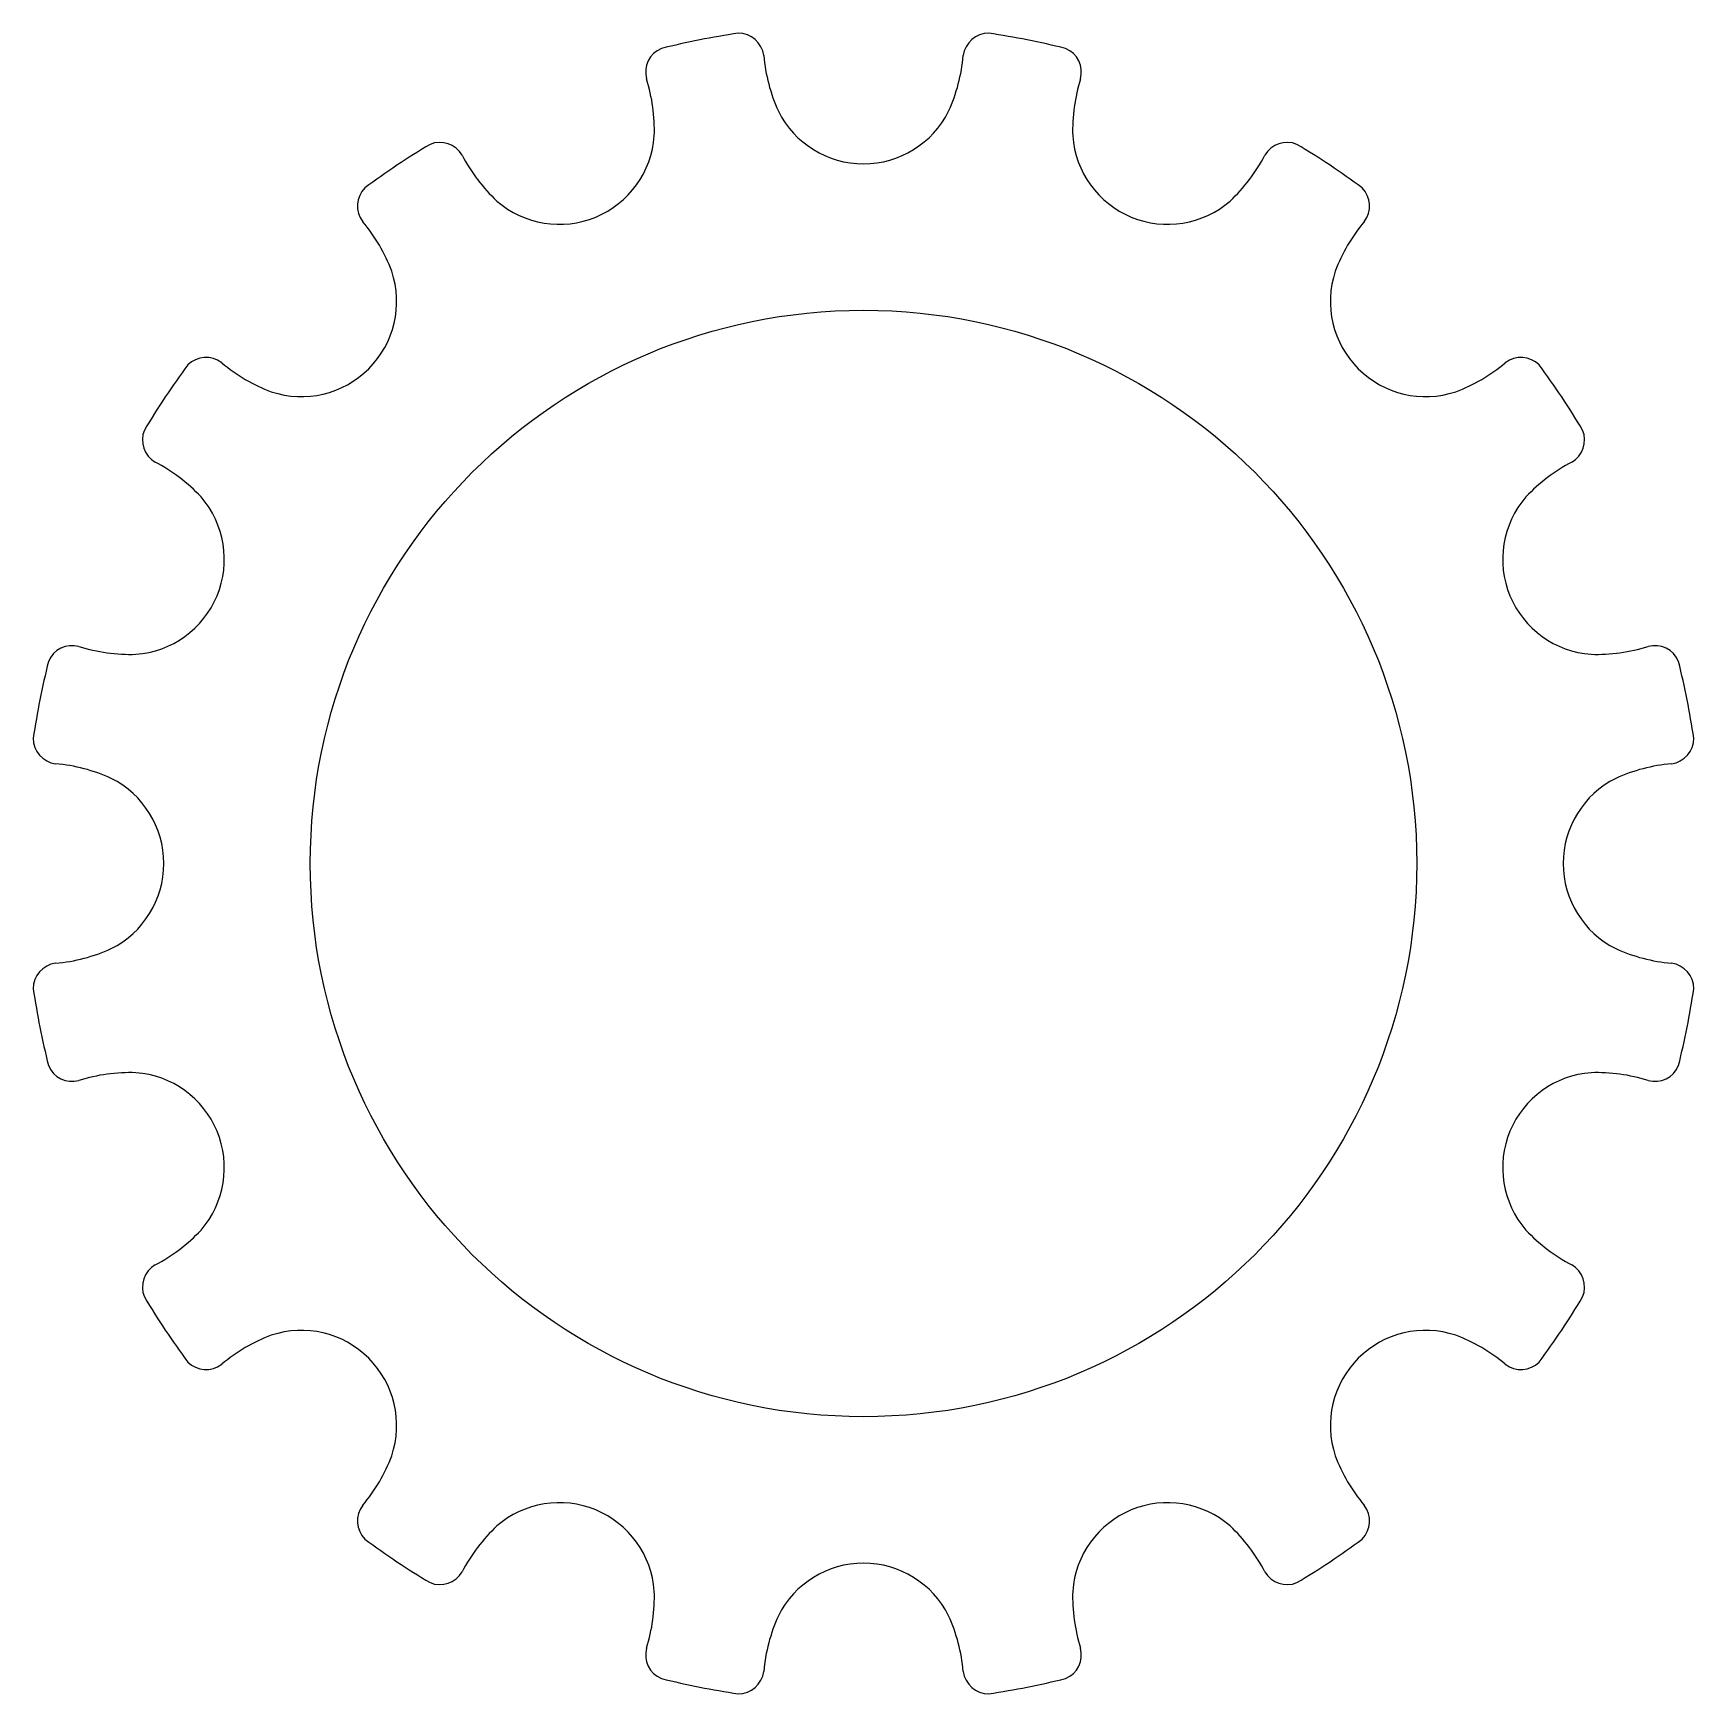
# Model space of a CAD drawing. Header units: millimetres. Extents: x 0.25 to 9.93, y 0.25 to 9.93.
import ezdxf

# ---------------------------------------------------------------- set-up
doc = ezdxf.new("R2010")
doc.units = ezdxf.units.MM

msp = doc.modelspace()

# ---------------------------------------------------------------- linework, layer by layer
msp.add_circle((5.093, 5.093), 3.225)
for centre, radius, start, end in [((5.082, 5.148), 4.839, 98.54969, 103.95031), ((4.3626, 9.7832), 0.15, 7.43141, 90), ((5.8233, 9.7832), 0.15, 90, 172.56859), ((5.1039, 5.148), 4.839, 76.04969, 81.45031), ((3.9728, 9.7056), 0.15, 112.5, -164.93141), ((5.5074, 9.8915), 1, -174.90116, -155.62302), ((4.6785, 9.8915), 1, -24.37698, -5.09884), ((6.2131, 9.7056), 0.15, -15.06859, 67.5), ((2.8738, 9.3676), 1, -1.87698, 17.40116), ((7.3122, 9.3676), 1, 162.59884, -178.12302), ((5.093, 9.7269), 0.555, -153.43495, -90), ((5.093, 9.7269), 0.555, -90, -26.56505), ((2.6233, 9.1467), 0.15, 29.93141, 112.5), ((3.3196, 9.3742), 0.555, -67.5, -4.06505), ((6.8663, 9.3742), 0.555, -175.93495, -112.5), ((7.5626, 9.1467), 0.15, 67.5, 150.06859), ((5.0618, 5.1396), 4.839, 121.04969, 126.45031), ((3.6395, 9.6848), 1, -152.40116, -133.12302), ((6.5464, 9.6848), 1, -46.87698, -27.59884), ((5.1241, 5.1396), 4.839, 53.54969, 58.95031), ((2.2929, 8.9259), 0.15, 135, -142.43141), ((7.893, 8.9259), 0.15, -37.56859, 45), ((3.3196, 9.3742), 0.555, -130.93495, -67.5), ((6.8663, 9.3742), 0.555, -112.5, -49.06505), ((1.4069, 8.193), 1, 20.62302, 39.90116), ((8.7791, 8.193), 1, 140.09884, 159.37698), ((1.8163, 8.3697), 0.555, -45, 18.43495), ((8.3697, 8.3697), 0.555, 161.56505, -135), ((1.26, 7.893), 0.15, 52.43141, 135), ((8.9259, 7.893), 0.15, 45, 127.56859), ((5.0463, 5.1241), 4.839, 143.54969, 148.95031), ((1.993, 8.7791), 1, -129.90116, -110.62302), ((1.8163, 8.3697), 0.555, -108.43495, -45), ((8.3697, 8.3697), 0.555, -135, -71.56505), ((8.193, 8.7791), 1, -69.37698, -50.09884), ((5.1396, 5.1241), 4.839, 31.04969, 36.45031), ((1.0393, 7.5626), 0.15, 157.5, -119.93141), ((9.1467, 7.5626), 0.15, -60.06859, 22.5), ((0.5011, 6.5464), 1, 43.12302, 62.40116), ((9.6848, 6.5464), 1, 117.59884, 136.87698), ((0.8117, 6.8663), 0.555, -22.5, 40.93495), ((9.3742, 6.8663), 0.555, 139.06505, -157.5), ((0.8117, 6.8663), 0.555, -85.93495, -22.5), ((9.3742, 6.8663), 0.555, -157.5, -94.06505), ((0.4803, 6.2131), 0.15, 74.93141, 157.5), ((0.8183, 7.3122), 1, -107.40116, -88.12302), ((9.3676, 7.3122), 1, -91.87698, -72.59884), ((9.7056, 6.2131), 0.15, 22.5, 105.06859), ((5.0379, 5.1039), 4.839, 166.04969, 171.45031), ((5.148, 5.1039), 4.839, 8.54969, 13.95031), ((0.4027, 5.8233), 0.15, 180, -97.43141), ((9.7832, 5.8233), 0.15, -82.56859, 0), ((0.2945, 4.6785), 1, 65.62302, 84.90116), ((9.8915, 4.6785), 1, 95.09884, 114.37698), ((0.459, 5.093), 0.555, 0, 63.43495), ((9.7269, 5.093), 0.555, 116.56505, 180), ((0.459, 5.093), 0.555, -63.43495, 0), ((9.7269, 5.093), 0.555, 180, -116.56505), ((0.2945, 5.5074), 1, -84.90116, -65.62302), ((9.8915, 5.5074), 1, -114.37698, -95.09884), ((0.4027, 4.3626), 0.15, 97.43141, 180), ((9.7832, 4.3626), 0.15, 0, 82.56859), ((5.0379, 5.082), 4.839, -171.45031, -166.04969), ((5.148, 5.082), 4.839, -13.95031, -8.54969), ((0.4803, 3.9728), 0.15, -157.5, -74.93141), ((0.8183, 2.8738), 1, 88.12302, 107.40116), ((0.8117, 3.3196), 0.555, 22.5, 85.93495), ((9.3742, 3.3196), 0.555, 94.06505, 157.5), ((9.3676, 2.8738), 1, 72.59884, 91.87698), ((9.7056, 3.9728), 0.15, -105.06859, -22.5), ((0.8117, 3.3196), 0.555, -40.93495, 22.5), ((9.3742, 3.3196), 0.555, 157.5, -139.06505), ((0.5011, 3.6395), 1, -62.40116, -43.12302), ((9.6848, 3.6395), 1, -136.87698, -117.59884), ((1.0393, 2.6233), 0.15, 119.93141, -157.5), ((9.1467, 2.6233), 0.15, -22.5, 60.06859), ((5.0463, 5.0618), 4.839, -148.95031, -143.54969), ((5.1396, 5.0618), 4.839, -36.45031, -31.04969), ((1.993, 1.4069), 1, 110.62302, 129.90116), ((1.8163, 1.8163), 0.555, 45, 108.43495), ((8.3697, 1.8163), 0.555, 71.56505, 135), ((8.193, 1.4069), 1, 50.09884, 69.37698), ((1.26, 2.2929), 0.15, -135, -52.43141), ((1.8163, 1.8163), 0.555, -18.43495, 45), ((8.3697, 1.8163), 0.555, 135, -161.56505), ((8.9259, 2.2929), 0.15, -127.56859, -45), ((1.4069, 1.993), 1, -39.90116, -20.62302), ((8.7791, 1.993), 1, -159.37698, -140.09884), ((3.3196, 0.8117), 0.555, 67.5, 130.93495), ((6.8663, 0.8117), 0.555, 49.06505, 112.5), ((2.2929, 1.26), 0.15, 142.43141, -135), ((3.3196, 0.8117), 0.555, 4.06505, 67.5), ((6.8663, 0.8117), 0.555, 112.5, 175.93495), ((7.893, 1.26), 0.15, -45, 37.56859), ((3.6395, 0.5011), 1, 133.12302, 152.40116), ((6.5464, 0.5011), 1, 27.59884, 46.87698), ((5.0618, 5.0463), 4.839, -126.45031, -121.04969), ((5.1241, 5.0463), 4.839, -58.95031, -53.54969), ((5.093, 0.459), 0.555, 90, 153.43495), ((5.093, 0.459), 0.555, 26.56505, 90), ((2.6233, 1.0393), 0.15, -112.5, -29.93141), ((7.5626, 1.0393), 0.15, -150.06859, -67.5), ((2.8738, 0.8183), 1, -17.40116, 1.87698), ((7.3122, 0.8183), 1, 178.12302, -162.59884), ((5.5074, 0.2945), 1, 155.62302, 174.90116), ((4.6785, 0.2945), 1, 5.09884, 24.37698), ((3.9728, 0.4803), 0.15, 164.93141, -112.5), ((6.2131, 0.4803), 0.15, -67.5, 15.06859), ((5.082, 5.0379), 4.839, -103.95031, -98.54969), ((4.3626, 0.4027), 0.15, -90, -7.43141), ((5.8233, 0.4027), 0.15, -172.56859, -90), ((5.1039, 5.0379), 4.839, -81.45031, -76.04969)]:
    msp.add_arc(centre, radius, start, end)

doc.saveas('drawing.dxf')
